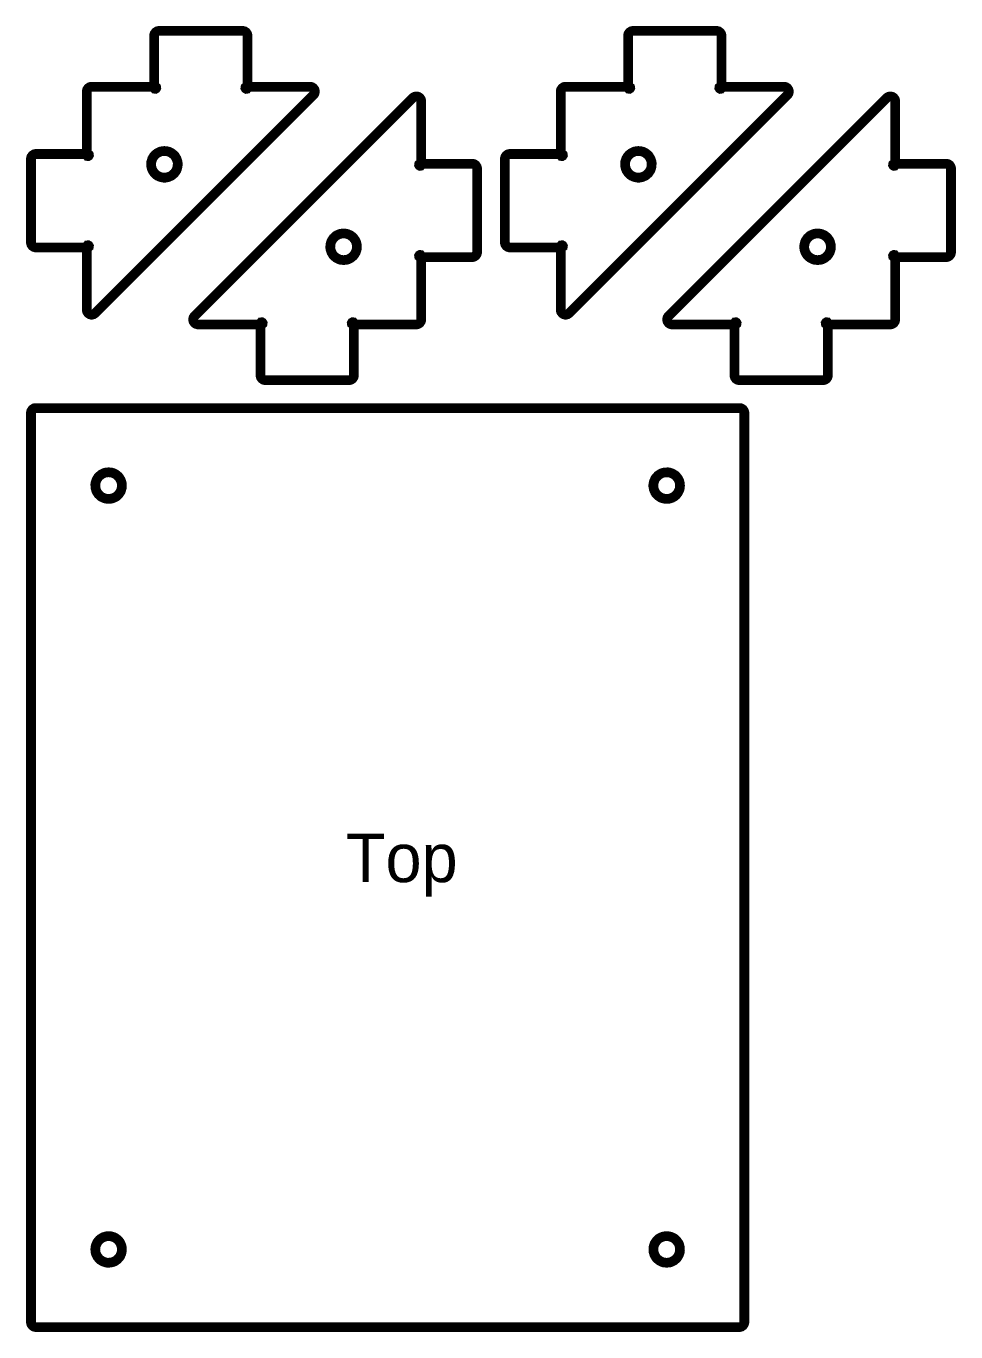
# Model space of a CAD drawing. Extents: x 10 to 166, y 10 to 282.
# Drawn here: x 9.6 to 86.2, y 174.8 to 282.5 of the extents above; entities that cross this region are included whole.
import ezdxf

# ---------------------------------------------------------------- set-up
doc = ezdxf.new("R2010")
doc.units = 0
doc.layers.get('0').update_dxf_attribs({"linetype": 'CONTINUOUS'})

msp = doc.modelspace()

# ---------------------------------------------------------------- linework, layer by layer
at = {"color": 0, "const_width": 0.8}
for points in [[(32.9999, 277.5), (27.8501, 277.5), (27.8212, 277.5), (27.7344, 277.484), (27.6806, 277.445), (27.6738, 277.395), (27.6999, 277.351), (27.744, 277.325), (27.7937, 277.332), (27.8336, 277.385), (27.8501, 277.472), (27.8501, 277.5), (27.8501, 281.7), (27.8501, 281.74), (27.8185, 281.856), (27.733, 281.982), (27.6049, 282.069), (27.4891, 282.099), (27.4505, 282.099), (20.5507, 282.099), (20.5107, 282.099), (20.3936, 282.069), (20.2668, 281.982), (20.18, 281.856), (20.1497, 281.74), (20.1497, 281.7), (20.1497, 277.5), (20.1497, 277.472), (20.1648, 277.385), (20.2048, 277.332), (20.2544, 277.325), (20.2999, 277.351), (20.3247, 277.395), (20.3178, 277.445), (20.264, 277.484), (20.1772, 277.5), (20.1497, 277.5), (14.9999, 277.5), (14.96, 277.5), (14.8442, 277.469), (14.7175, 277.382), (14.6306, 277.256), (14.6003, 277.14), (14.6003, 277.1), (14.6003, 271.95), (14.6003, 271.923), (14.6155, 271.836), (14.6554, 271.782), (14.705, 271.775), (14.7491, 271.8), (14.7753, 271.846), (14.7684, 271.895), (14.7147, 271.935), (14.6279, 271.95), (14.6003, 271.95), (10.4001, 271.95), (10.3601, 271.95), (10.2443, 271.92), (10.1176, 271.833), (10.0307, 271.706), (10.0004, 271.589), (10.0004, 271.549), (10.0004, 264.65), (10.0004, 264.611), (10.0307, 264.495), (10.1176, 264.367), (10.2443, 264.282), (10.3601, 264.25), (10.4001, 264.25), (14.6003, 264.25), (14.6279, 264.25), (14.7147, 264.267), (14.7684, 264.306), (14.7753, 264.356), (14.7491, 264.4), (14.705, 264.426), (14.6554, 264.419), (14.6155, 264.366), (14.6003, 264.279), (14.6003, 264.25), (14.6003, 259.1), (14.6003, 259.062), (14.6306, 258.945), (14.7175, 258.818), (14.8442, 258.732), (14.96, 258.7), (14.9999, 258.7), (15.0372, 258.7), (15.1529, 258.731), (15.2631, 258.8), (15.2824, 258.818), (33.2824, 276.818), (33.3003, 276.837), (33.3692, 276.947), (33.3995, 277.063), (33.3995, 277.1), (33.3995, 277.14), (33.3678, 277.256), (33.2824, 277.382), (33.1556, 277.469), (33.0384, 277.5), (32.9999, 277.5)], [(72.0686, 277.5), (66.9177, 277.5), (66.8884, 277.5), (66.8016, 277.484), (66.748, 277.445), (66.7413, 277.395), (66.7674, 277.351), (66.8115, 277.325), (66.8609, 277.332), (66.9011, 277.385), (66.9177, 277.472), (66.9177, 277.5), (66.9177, 281.7), (66.9177, 281.74), (66.886, 281.856), (66.8002, 281.982), (66.6736, 282.069), (66.5565, 282.099), (66.518, 282.099), (59.618, 282.099), (59.5782, 282.099), (59.4625, 282.069), (59.3355, 281.982), (59.2487, 281.856), (59.2183, 281.74), (59.2183, 281.7), (59.2183, 277.5), (59.2183, 277.472), (59.2335, 277.385), (59.2737, 277.332), (59.3231, 277.325), (59.3672, 277.351), (59.3933, 277.395), (59.3866, 277.445), (59.333, 277.484), (59.2459, 277.5), (59.2183, 277.5), (54.0688, 277.5), (54.0286, 277.5), (53.9115, 277.469), (53.7849, 277.382), (53.6981, 277.256), (53.6677, 277.14), (53.6677, 277.1), (53.6677, 271.95), (53.6677, 271.923), (53.6829, 271.836), (53.7228, 271.782), (53.7725, 271.775), (53.818, 271.8), (53.8427, 271.846), (53.8357, 271.895), (53.782, 271.935), (53.6952, 271.95), (53.6677, 271.95), (49.469, 271.95), (49.4288, 271.95), (49.3116, 271.92), (49.185, 271.833), (49.0982, 271.706), (49.0679, 271.589), (49.0679, 271.549), (49.0679, 264.65), (49.0679, 264.611), (49.0982, 264.495), (49.185, 264.367), (49.3116, 264.282), (49.4288, 264.25), (49.469, 264.25), (53.6677, 264.25), (53.6952, 264.25), (53.782, 264.267), (53.8357, 264.306), (53.8427, 264.356), (53.818, 264.4), (53.7725, 264.426), (53.7228, 264.419), (53.6829, 264.366), (53.6677, 264.279), (53.6677, 264.25), (53.6677, 259.1), (53.6677, 259.062), (53.6981, 258.945), (53.7849, 258.818), (53.9115, 258.732), (54.0286, 258.7), (54.0688, 258.7), (54.1059, 258.7), (54.2202, 258.731), (54.332, 258.8), (54.3511, 258.818), (72.3512, 276.818), (72.3692, 276.837), (72.4366, 276.947), (72.4683, 277.063), (72.4683, 277.1), (72.4683, 277.14), (72.4366, 277.256), (72.3512, 277.382), (72.2231, 277.469), (72.1071, 277.5), (72.0686, 277.5)], [(23.7684, 257.9), (28.9181, 257.9), (28.9457, 257.9), (29.0325, 257.917), (29.0862, 257.956), (29.0932, 258.006), (29.0669, 258.05), (29.0229, 258.076), (28.9733, 258.069), (28.9333, 258.016), (28.9181, 257.929), (28.9181, 257.9), (28.9181, 253.699), (28.9181, 253.661), (28.9485, 253.545), (29.0353, 253.417), (29.1621, 253.331), (29.2778, 253.3), (29.3178, 253.3), (36.2176, 253.3), (36.256, 253.3), (36.3732, 253.331), (36.5002, 253.417), (36.5869, 253.545), (36.6187, 253.661), (36.6187, 253.699), (36.6187, 257.9), (36.6187, 257.929), (36.6021, 258.016), (36.5622, 258.069), (36.5125, 258.076), (36.467, 258.05), (36.4423, 258.006), (36.449, 257.956), (36.503, 257.917), (36.5898, 257.9), (36.6187, 257.9), (41.7682, 257.9), (41.807, 257.9), (41.9227, 257.932), (42.0508, 258.017), (42.1361, 258.145), (42.1679, 258.261), (42.1679, 258.3), (42.1679, 263.449), (42.1679, 263.478), (42.1513, 263.565), (42.1114, 263.619), (42.0617, 263.626), (42.0176, 263.601), (41.9915, 263.555), (41.9985, 263.506), (42.0522, 263.466), (42.139, 263.449), (42.1679, 263.449), (46.3684, 263.449), (46.4069, 263.449), (46.5226, 263.481), (46.6506, 263.568), (46.736, 263.696), (46.7678, 263.812), (46.7678, 263.85), (46.7678, 270.75), (46.7678, 270.79), (46.736, 270.906), (46.6506, 271.032), (46.5226, 271.119), (46.4069, 271.15), (46.3684, 271.15), (42.1679, 271.15), (42.139, 271.15), (42.0522, 271.134), (41.9985, 271.095), (41.9915, 271.045), (42.0176, 271.001), (42.0617, 270.975), (42.1114, 270.982), (42.1513, 271.035), (42.1679, 271.122), (42.1679, 271.15), (42.1679, 276.301), (42.1679, 276.341), (42.1361, 276.456), (42.0508, 276.583), (41.9227, 276.67), (41.807, 276.701), (41.7682, 276.701), (41.7297, 276.701), (41.614, 276.67), (41.5036, 276.602), (41.486, 276.583), (23.4845, 258.583), (23.4652, 258.565), (23.3977, 258.454), (23.3674, 258.338), (23.3674, 258.3), (23.3674, 258.261), (23.3977, 258.145), (23.4845, 258.017), (23.6113, 257.932), (23.7284, 257.9), (23.7684, 257.9)], [(62.8357, 257.9), (67.987, 257.9), (68.0145, 257.9), (68.1013, 257.917), (68.1549, 257.956), (68.162, 258.006), (68.1359, 258.05), (68.0918, 258.076), (68.042, 258.069), (68.0021, 258.016), (67.987, 257.929), (67.987, 257.9), (67.987, 253.699), (67.987, 253.661), (68.0173, 253.545), (68.1041, 253.417), (68.2308, 253.331), (68.3465, 253.3), (68.3867, 253.3), (75.2863, 253.3), (75.3251, 253.3), (75.4408, 253.331), (75.5689, 253.417), (75.6543, 253.545), (75.686, 253.661), (75.686, 253.699), (75.686, 257.9), (75.686, 257.929), (75.6694, 258.016), (75.6296, 258.069), (75.5798, 258.076), (75.5357, 258.05), (75.5096, 258.006), (75.5167, 257.956), (75.5703, 257.917), (75.6571, 257.9), (75.686, 257.9), (80.8359, 257.9), (80.8743, 257.9), (80.9914, 257.932), (81.1181, 258.017), (81.2052, 258.145), (81.2366, 258.261), (81.2366, 258.3), (81.2366, 263.449), (81.2366, 263.478), (81.22, 263.565), (81.1802, 263.619), (81.1308, 263.626), (81.0853, 263.601), (81.0602, 263.555), (81.0673, 263.506), (81.1209, 263.466), (81.2077, 263.449), (81.2366, 263.449), (85.4357, 263.449), (85.4742, 263.449), (85.5913, 263.481), (85.7179, 263.568), (85.8051, 263.696), (85.8365, 263.812), (85.8365, 263.85), (85.8365, 270.75), (85.8365, 270.79), (85.8051, 270.906), (85.7179, 271.032), (85.5913, 271.119), (85.4742, 271.15), (85.4357, 271.15), (81.2366, 271.15), (81.2077, 271.15), (81.1209, 271.134), (81.0673, 271.095), (81.0602, 271.045), (81.0853, 271.001), (81.1308, 270.975), (81.1802, 270.982), (81.22, 271.035), (81.2366, 271.122), (81.2366, 271.15), (81.2366, 276.301), (81.2366, 276.341), (81.2052, 276.456), (81.1181, 276.583), (80.9914, 276.67), (80.8743, 276.701), (80.8359, 276.701), (80.797, 276.701), (80.6827, 276.67), (80.5713, 276.602), (80.5533, 276.583), (62.5531, 258.583), (62.5341, 258.565), (62.4664, 258.454), (62.436, 258.338), (62.436, 258.3), (62.436, 258.261), (62.4664, 258.145), (62.5531, 258.017), (62.6801, 257.932), (62.7959, 257.9), (62.8357, 257.9)], [(10.4001, 175.2), (68.4004, 175.2), (68.4389, 175.2), (68.5546, 175.231), (68.6827, 175.318), (68.7684, 175.445), (68.7998, 175.562), (68.7998, 175.601), (68.7998, 250.6), (68.7998, 250.64), (68.7684, 250.756), (68.6827, 250.883), (68.5546, 250.97), (68.4389, 251), (68.4004, 251), (10.4001, 251), (10.3601, 251), (10.2443, 250.97), (10.1176, 250.883), (10.0307, 250.756), (10.0004, 250.64), (10.0004, 250.6), (10.0004, 175.601), (10.0004, 175.562), (10.0307, 175.445), (10.1176, 175.318), (10.2443, 175.231), (10.3601, 175.2), (10.4001, 175.2)]]:
    msp.add_lwpolyline(points, close=True, dxfattribs=at)
at = {"color": 5, "const_width": 0.8}
for points in [[(20.9999, 270), (20.9214, 270), (20.6899, 270.046), (20.4501, 270.147), (20.406, 270.174), (20.3605, 270.203), (20.169, 270.379), (20.0215, 270.596), (19.9995, 270.643), (19.9774, 270.691), (19.9099, 270.944), (19.903, 271.205), (19.9113, 271.256), (19.9182, 271.308), (19.9995, 271.558), (20.1345, 271.781), (20.169, 271.821), (20.2034, 271.861), (20.4046, 272.026), (20.6389, 272.142), (20.6899, 272.156), (20.7395, 272.171), (20.9999, 272.201), (21.259, 272.171), (21.31, 272.156), (21.3596, 272.142), (21.5938, 272.026), (21.7964, 271.861), (21.8309, 271.821), (21.8653, 271.781), (22.0004, 271.558), (22.0803, 271.308), (22.0886, 271.256), (22.0955, 271.205), (22.0886, 270.944), (22.0224, 270.691), (22.0004, 270.643), (21.9783, 270.596), (21.8309, 270.379), (21.6393, 270.203), (21.5952, 270.174), (21.5497, 270.147), (21.31, 270.046), (21.0771, 270), (20.9999, 270)], [(60.0685, 270), (59.9902, 270), (59.7588, 270.046), (59.5175, 270.147), (59.4734, 270.174), (59.4279, 270.203), (59.2363, 270.379), (59.0889, 270.596), (59.0684, 270.643), (59.0462, 270.691), (58.9788, 270.944), (58.9703, 271.205), (58.9788, 271.256), (58.9855, 271.308), (59.067, 271.558), (59.2018, 271.781), (59.2363, 271.821), (59.2709, 271.861), (59.4734, 272.026), (59.7076, 272.142), (59.7588, 272.156), (59.8082, 272.171), (60.0675, 272.201), (60.3264, 272.171), (60.3772, 272.156), (60.427, 272.142), (60.6626, 272.026), (60.8651, 271.861), (60.8997, 271.821), (60.9342, 271.781), (61.0676, 271.558), (61.1491, 271.308), (61.1572, 271.256), (61.1643, 271.205), (61.1558, 270.944), (61.0898, 270.691), (61.069, 270.643), (61.0471, 270.596), (60.8983, 270.379), (60.7067, 270.203), (60.6626, 270.174), (60.6171, 270.147), (60.3772, 270.046), (60.1458, 270), (60.0685, 270)], [(35.7685, 265.4), (35.8454, 265.4), (36.0772, 265.356), (36.3181, 265.254), (36.3622, 265.225), (36.4063, 265.198), (36.5979, 265.02), (36.7467, 264.805), (36.769, 264.757), (36.7908, 264.71), (36.8572, 264.457), (36.8639, 264.196), (36.8572, 264.144), (36.8487, 264.091), (36.7676, 263.843), (36.6339, 263.62), (36.5993, 263.58), (36.5647, 263.54), (36.3622, 263.375), (36.128, 263.259), (36.0786, 263.244), (36.0274, 263.23), (35.7685, 263.2), (35.5078, 263.23), (35.4584, 263.244), (35.4072, 263.259), (35.173, 263.375), (34.9705, 263.54), (34.936, 263.58), (34.9016, 263.62), (34.7665, 263.843), (34.6866, 264.091), (34.6797, 264.144), (34.6715, 264.196), (34.6783, 264.457), (34.7459, 264.71), (34.7679, 264.757), (34.7886, 264.805), (34.936, 265.02), (35.1276, 265.198), (35.173, 265.225), (35.2171, 265.254), (35.4584, 265.356), (35.6898, 265.4), (35.7685, 265.4)], [(74.8358, 265.4), (74.9131, 265.4), (75.1459, 265.356), (75.3854, 265.254), (75.4309, 265.225), (75.475, 265.198), (75.6666, 265.02), (75.8155, 264.805), (75.8377, 264.757), (75.8582, 264.71), (75.9245, 264.457), (75.9326, 264.196), (75.9259, 264.144), (75.9174, 264.091), (75.8363, 263.843), (75.7026, 263.62), (75.668, 263.58), (75.6324, 263.54), (75.4295, 263.375), (75.1953, 263.259), (75.1459, 263.244), (75.0947, 263.23), (74.8358, 263.2), (74.5765, 263.23), (74.5271, 263.244), (74.476, 263.259), (74.2403, 263.375), (74.0392, 263.54), (74.0047, 263.58), (73.9704, 263.62), (73.8353, 263.843), (73.7538, 264.091), (73.7471, 264.144), (73.7387, 264.196), (73.7471, 264.457), (73.8131, 264.71), (73.8353, 264.757), (73.8572, 264.805), (74.0047, 265.02), (74.1962, 265.198), (74.2417, 265.225), (74.2858, 265.254), (74.5257, 265.356), (74.7571, 265.4), (74.8358, 265.4)], [(16.4, 243.499), (16.3215, 243.499), (16.09, 243.545), (15.8488, 243.647), (15.8047, 243.674), (15.7606, 243.703), (15.5677, 243.88), (15.4202, 244.096), (15.3996, 244.143), (15.3775, 244.191), (15.31, 244.443), (15.3031, 244.705), (15.3114, 244.756), (15.3183, 244.808), (15.3982, 245.058), (15.5333, 245.281), (15.5691, 245.32), (15.6035, 245.36), (15.8047, 245.526), (16.039, 245.642), (16.09, 245.656), (16.1396, 245.671), (16.4, 245.702), (16.6591, 245.671), (16.7101, 245.656), (16.7597, 245.642), (16.994, 245.526), (17.1965, 245.36), (17.231, 245.32), (17.2654, 245.281), (17.3991, 245.058), (17.4804, 244.808), (17.4887, 244.756), (17.4956, 244.705), (17.4887, 244.443), (17.4225, 244.191), (17.4005, 244.143), (17.3784, 244.096), (17.231, 243.88), (17.0394, 243.703), (16.9954, 243.674), (16.9499, 243.647), (16.7101, 243.545), (16.4772, 243.499), (16.4, 243.499)], [(61.3008, 244.6), (61.3008, 244.679), (61.3449, 244.91), (61.4454, 245.15), (61.4743, 245.194), (61.5019, 245.24), (61.6797, 245.431), (61.8945, 245.579), (61.9428, 245.601), (61.9898, 245.623), (62.2434, 245.689), (62.5038, 245.697), (62.556, 245.689), (62.6085, 245.682), (62.8565, 245.601), (63.0813, 245.466), (63.1211, 245.431), (63.1596, 245.397), (63.325, 245.196), (63.4407, 244.961), (63.4559, 244.91), (63.4697, 244.861), (63.5, 244.6), (63.4697, 244.341), (63.4559, 244.29), (63.4407, 244.241), (63.325, 244.007), (63.1596, 243.804), (63.1211, 243.768), (63.0813, 243.733), (62.8565, 243.6), (62.6085, 243.52), (62.556, 243.512), (62.5038, 243.505), (62.2434, 243.512), (61.9898, 243.578), (61.9428, 243.6), (61.8945, 243.622), (61.6797, 243.769), (61.5019, 243.961), (61.4743, 244.005), (61.4454, 244.051), (61.3449, 244.29), (61.3008, 244.523), (61.3008, 244.6)], [(17.4997, 181.6), (17.4997, 181.524), (17.4542, 181.291), (17.3523, 181.051), (17.3247, 181.005), (17.2957, 180.961), (17.1194, 180.77), (16.9044, 180.621), (16.8562, 180.599), (16.8079, 180.578), (16.5558, 180.512), (16.2953, 180.504), (16.2429, 180.511), (16.1906, 180.519), (15.9425, 180.6), (15.7193, 180.734), (15.6793, 180.768), (15.6393, 180.804), (15.474, 181.007), (15.3583, 181.241), (15.3445, 181.291), (15.3293, 181.342), (15.299, 181.6), (15.3293, 181.86), (15.3445, 181.909), (15.3583, 181.96), (15.474, 182.196), (15.6393, 182.397), (15.6793, 182.432), (15.7193, 182.466), (15.9425, 182.601), (16.1906, 182.682), (16.2429, 182.689), (16.2953, 182.698), (16.5558, 182.689), (16.8079, 182.623), (16.8562, 182.601), (16.9044, 182.579), (17.1194, 182.432), (17.2957, 182.24), (17.3247, 182.195), (17.3523, 182.15), (17.4542, 181.911), (17.4997, 181.679), (17.4997, 181.6)], [(62.4004, 182.7), (62.4777, 182.7), (62.7091, 182.656), (62.95, 182.554), (62.9941, 182.525), (63.0382, 182.498), (63.2298, 182.32), (63.3786, 182.105), (63.4009, 182.057), (63.4227, 182.01), (63.4891, 181.758), (63.4958, 181.496), (63.4891, 181.443), (63.4806, 181.391), (63.3995, 181.143), (63.2658, 180.92), (63.2312, 180.88), (63.197, 180.84), (62.9941, 180.676), (62.7599, 180.56), (62.7105, 180.545), (62.6593, 180.53), (62.4004, 180.499), (62.14, 180.53), (62.0903, 180.545), (62.0391, 180.56), (61.8049, 180.676), (61.6024, 180.84), (61.5678, 180.88), (61.5336, 180.92), (61.3985, 181.143), (61.3184, 181.391), (61.3117, 181.443), (61.3033, 181.496), (61.3103, 181.758), (61.3777, 182.01), (61.3999, 182.057), (61.4204, 182.105), (61.5678, 182.32), (61.7594, 182.498), (61.8049, 182.525), (61.849, 182.554), (62.0903, 182.656), (62.3217, 182.7), (62.4004, 182.7)]]:
    msp.add_lwpolyline(points, close=True, dxfattribs=at)

# ---------------------------------------------------------------- texts
at = {"color": 1}
msp.add_text('Top', height=4.0005, dxfattribs=at).set_placement((35.9541, 211.896))

doc.saveas('drawing.dxf')
